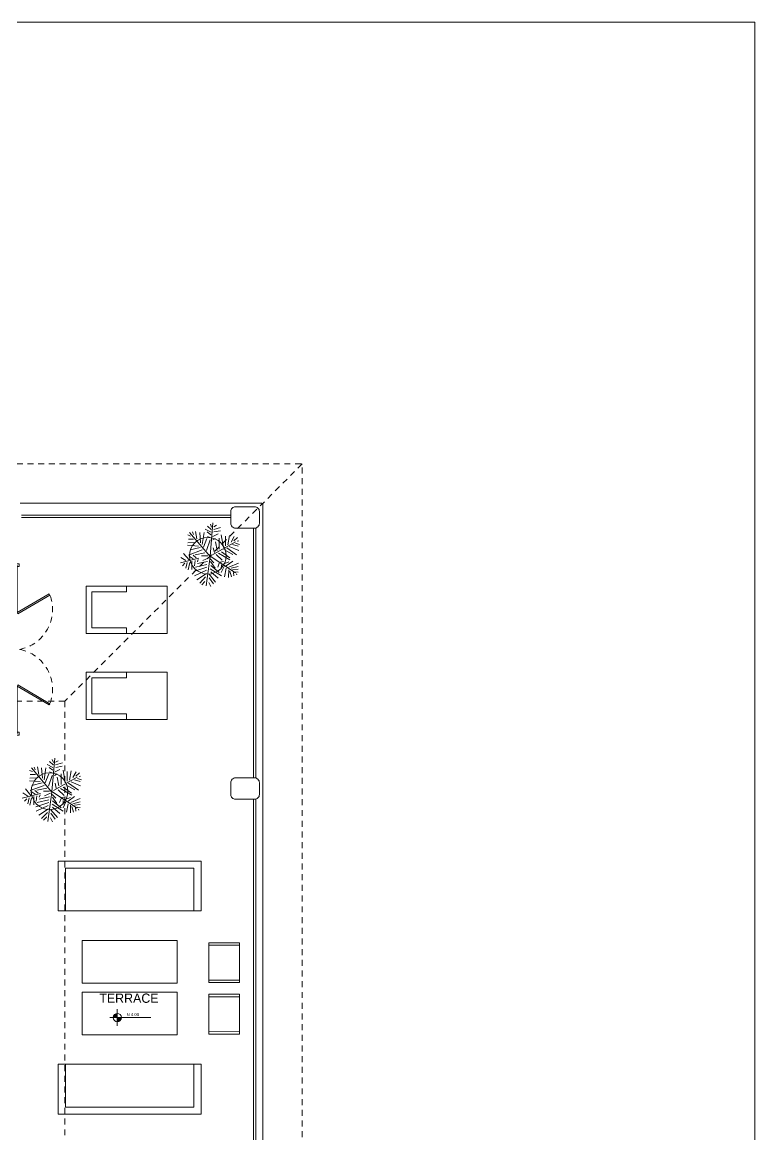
# Model space of a CAD drawing. Header units: metres. Extents: x 113 to 2416, y -346 to 476.
# Drawn here: x 229.58 to 244.97, y -211.25 to -187.87 of the extents above; entities that cross this region are included whole.
import ezdxf

# ---------------------------------------------------------------- set-up
doc = ezdxf.new("R2010")
doc.units = ezdxf.units.M
doc.linetypes.add('0', pattern=[0])
doc.linetypes.add('HIDDEN2', pattern=[0.1875, 0.125, -0.0625])
doc.layers.get('0').update_dxf_attribs({"color": 250, "linetype": '0', "lineweight": 20})
doc.layers.get('Defpoints').update_dxf_attribs({"color": 6})
for name, color, linetype, lineweight in [('01_Mobiliario', 19, 'Continuous', 0), ('A-DOOR', 35, 'Continuous', 5), ('A-WALL', 250, 'Continuous', 20), ('baños', 140, 'Continuous', 0), ('MOBILIARIOS', 252, 'Continuous', 0), ('muros bajitos', 252, 'Continuous', 5), ('piso', 253, 'Continuous', 0), ('textos', 7, 'Continuous', 0)]:
    doc.layers.add(name, color=color, linetype=linetype, lineweight=lineweight)
doc.layers.add('ARBOLES CTB', color=7, linetype='Continuous', lineweight=0, true_color=0x4f6a34, transparency=0.3)
doc.layers.add('REVESTIMIENTO EXTERIOR', color=7, linetype='Continuous', lineweight=5, true_color=0xffdebd)
doc.layers.add('Techos 1', color=7, linetype='HIDDEN2', lineweight=9, true_color=0x42391a)
doc.styles.add('ESC100-2mm', font='arial.ttf', dxfattribs={"height": 0.15})
doc.styles.get("Standard").update_dxf_attribs({"font": 'arial.ttf', "height": 0.1875})

# ---------------------------------------------------------------- blocks, each defined once
blk = doc.blocks.new('A$C309F5F81')
at = {"linetype": 'ByBlock'}
for p, q in [((0.603, 0.817), (0.499, 0.906)), ((0.614, 0.866), (0.564, 0.949)), ((0.574, 0.659), (0.649, 0.955)), ((0.657, 0.884), (0.696, 0.92)), ((0.192, 0.747), (0.145, 0.762)), ((0.549, 0.475), (0.16, 0.809)), ((0.218, 0.791), (0.198, 0.838)), ((0.268, 0.744), (0.268, 0.828)), ((0.319, 0.71), (0.323, 0.836)), ((0.377, 0.666), (0.366, 0.84)), ((0.401, 0.635), (0.441, 0.8)), ((0.441, 0.603), (0.527, 0.828)), ((0.57, 0.699), (0.525, 0.752)), ((0.582, 0.748), (0.542, 0.813)), ((0.61, 0.72), (0.699, 0.73)), ((0.624, 0.77), (0.756, 0.77)), ((0.645, 0.845), (0.738, 0.866)), ((0.645, 0.805), (0.764, 0.831)), ((0.72, 0.528), (0.791, 0.737)), ((0.767, 0.536), (0.859, 0.729)), ((0.152, 0.46), (0.103, 0.553)), ((0.263, 0.688), (0.141, 0.71)), ((0.323, 0.631), (0.158, 0.643)), ((0.351, 0.603), (0.16, 0.573)), ((0.398, 0.583), (0.257, 0.527)), ((0.488, 0.56), (0.52, 0.718)), ((0.535, 0.513), (0.535, 0.615)), ((0.57, 0.497), (0.61, 0.596)), ((0.596, 0.669), (0.631, 0.681)), ((0.626, 0.517), (0.662, 0.682)), ((0.677, 0.528), (0.717, 0.714)), ((0.823, 0.532), (0.925, 0.69)), ((0.878, 0.548), (0.977, 0.643)), ((0.953, 0.56), (1.004, 0.611)), ((0.539, 0.477), (0, 0.431)), ((0.071, 0.452), (0.024, 0.47)), ((0.067, 0.417), (0.042, 0.373)), ((0.111, 0.456), (0.057, 0.516)), ((0.111, 0.417), (0.077, 0.306)), ((0.15, 0.413), (0.132, 0.309)), ((0.197, 0.462), (0.15, 0.523)), ((0.225, 0.434), (0.182, 0.346)), ((0.243, 0.464), (0.221, 0.516)), ((0.279, 0.432), (0.254, 0.389)), ((0.452, 0.532), (0.279, 0.474)), ((0.526, 0.449), (0.307, 0.067)), ((0.448, 0.363), (0.307, 0.39)), ((0.484, 0.407), (0.405, 0.426)), ((0.513, 0.377), (0.607, 0.279)), ((0.539, 0.477), (0.811, 0.066)), ((0.549, 0.475), (1.024, 0.54)), ((0.587, 0.474), (0.649, 0.414)), ((0.63, 0.469), (0.736, 0.395)), ((0.692, 0.465), (0.803, 0.328)), ((0.744, 0.474), (0.859, 0.292)), ((0.795, 0.465), (0.898, 0.347)), ((0.835, 0.493), (0.964, 0.386)), ((0.893, 0.493), (0.988, 0.422)), ((0.968, 0.497), (1.032, 0.465)), ((0.401, 0.26), (0.197, 0.296)), ((0.358, 0.189), (0.208, 0.163)), ((0.374, 0.229), (0.216, 0.229)), ((0.426, 0.328), (0.252, 0.328)), ((0.405, 0.206), (0.52, 0.048)), ((0.433, 0.253), (0.512, 0.107)), ((0.473, 0.292), (0.57, 0.158)), ((0.492, 0.339), (0.598, 0.154)), ((0.696, 0.213), (0.624, 0.109)), ((0.64, 0.313), (0.626, 0.258)), ((0.671, 0.263), (0.635, 0.174)), ((0.652, 0.329), (0.72, 0.351)), ((0.684, 0.293), (0.749, 0.296)), ((0.71, 0.249), (0.807, 0.295)), ((0.738, 0.213), (0.874, 0.241)), ((0.315, 0.135), (0.224, 0.084)), ((0.295, 0.091), (0.24, 0.032)), ((0.299, 0.036), (0.291, 0.013)), ((0.33, 0.064), (0.351, 0)), ((0.354, 0.111), (0.381, 0.02)), ((0.386, 0.166), (0.448, 0.013)), ((0.72, 0.17), (0.653, 0.017)), ((0.738, 0.135), (0.71, 0.02)), ((0.764, 0.113), (0.753, 0.02)), ((0.764, 0.174), (0.888, 0.177)), ((0.785, 0.156), (0.874, 0.127)), ((0.793, 0.066), (0.799, 0.02)), ((0.807, 0.095), (0.86, 0.091)), ((0.825, 0.048), (0.842, 0.042))]:
    blk.add_line(p, q, dxfattribs=at)
blk = doc.blocks.new('A$C2f9b60d5')
at = {"layer": 'A-DOOR'}
for p, q in [((0, 0.101), (0.06, 0.101)), ((0, 0.101), (0, 0.001)), ((0.035, 0.001), (0, 0.001)), ((0.035, 0.061), (0.035, 0.001)), ((0.06, 0.061), (0.035, 0.061)), ((0.06, 0.061), (0.06, 0.101)), ((3.6, 0.1), (3.54, 0.1)), ((3.54, 0.06), (3.54, 0.1)), ((3.54, 0.06), (3.565, 0.06)), ((3.565, 0.06), (3.565, 0)), ((3.565, 0), (3.6, 0)), ((3.6, 0.1), (3.6, 0))]:
    blk.add_line(p, q, dxfattribs=at)
for points in [[(0.631, 0.734), (1.025, 0.06), (1.051, 0.076), (0.658, 0.749)], [(2.966, 0.734), (2.572, 0.06), (2.546, 0.075), (2.94, 0.749)], [(0.045, 0.061), (1.025, 0.06), (1.025, 0.03), (0.045, 0.03)], [(3.552, 0.06), (2.572, 0.06), (2.572, 0.03), (3.552, 0.03)]]:
    blk.add_lwpolyline(points, close=True, dxfattribs=at)
at = {"layer": 'A-DOOR', "linetype": 'HIDDEN2'}
for centre, start, end in [((0.96, -0.049), 10.7613, 110.7488), ((2.637, -0.049), 69.2325, 169.2199)]:
    blk.add_arc(centre, 0.854, start, end, dxfattribs=at)
blk = doc.blocks.new('PL BASE 2N NASAS 09')
at = {"layer": 'textos', "transparency": 33554534}
h = blk.add_hatch(color=256, dxfattribs=at)
h.dxf.hatch_style = 1
h.paths.add_polyline_path([(181.612, -15.862, 0.414214), (181.525, -15.949), (181.612, -15.949)])
h.paths.add_polyline_path([(181.698, -15.949), (181.612, -15.949), (181.612, -16.035, 0.414214)])
at = {"layer": 'A-WALL'}
for points in [[(184.498, -5.212), (184.098, -5.212, 0.414214), (183.998, -5.312), (183.998, -5.562, 0.414214), (184.098, -5.662), (184.498, -5.662, 0.414214), (184.598, -5.562), (184.598, -5.312, 0.414214)], [(184.498, -10.912), (184.098, -10.912, 0.414214), (183.998, -11.012), (183.998, -11.262, 0.414214), (184.098, -11.362), (184.498, -11.362, 0.414214), (184.598, -11.262), (184.598, -11.012, 0.414214)]]:
    blk.add_lwpolyline(points, format="xyb", close=True, dxfattribs=at)
at = {"layer": 'muros bajitos'}
for p, q in [((183.998, -5.389), (179.598, -5.389)), ((183.998, -5.437), (179.598, -5.437)), ((184.474, -5.662), (184.474, -10.912)), ((184.524, -5.658), (184.524, -10.915)), ((184.474, -11.362), (184.474, -24.762)), ((184.524, -11.358), (184.524, -24.765))]:
    blk.add_line(p, q, dxfattribs=at)
at = {"layer": 'piso'}
for p, q in [((179.568, -5.135), (184.633, -5.135)), ((184.673, -5.175), (184.673, -25.249))]:
    blk.add_line(p, q, dxfattribs=at)
blk.add_arc((184.633, -5.175), 0.04, 0, 90, dxfattribs=at)
at = {"layer": 'Techos 1'}
for p, q in [((157.448, -4.312), (185.498, -4.312)), ((185.498, -4.312), (180.508, -9.301)), ((185.498, -26.112), (185.498, -4.312))]:
    blk.add_line(p, q, dxfattribs=at)
blk.add_lwpolyline([(180.508, -9.301), (177.114, -9.301), (177.114, -21.123), (180.508, -21.123)], close=True, dxfattribs=at)
at = {"layer": 'textos'}
for p, q in [((181.612, -15.775), (181.612, -16.123)), ((181.458, -15.949), (182.319, -15.949))]:
    blk.add_line(p, q, dxfattribs=at)
blk.add_circle((181.612, -15.949), 0.0865, dxfattribs=at)
at = {"color": 1, "rotation": 270}
blk.add_blockref('A$C2f9b60d5', (179.447, -6.412), dxfattribs=at)
at = {"layer": 'baños', "linetype": 'Continuous', "flags": 8}
for tag, p in [('MODELNUMBER', (167.133, -5.631, 0)), ('TRADENAME', (167.133, -5.631, 0)), ('PRODUCT', (167.133, -5.631, 0)), ('MATERIAL', (167.133, -5.631, 0)), ('MODELNUMBER', (168.308, -5.631, 0)), ('TRADENAME', (168.308, -5.631, 0)), ('PRODUCT', (168.308, -5.631, 0)), ('MATERIAL', (168.308, -5.631, 0))]:
    blk.add_attdef(tag, p, '', height=0.0000254, rotation=180.0001, dxfattribs=at)
at = {"layer": 'baños', "linetype": 'Continuous'}
for tag, p, rotation in [('MODELNUMBER', (169.243, -19.706), 180.0001), ('TRADENAME', (169.243, -19.706), 180.0001), ('PRODUCT', (169.243, -19.706), 180.0001), ('MATERIAL', (169.243, -19.706), 180.0001), ('MODELNUMBER', (169.952, -19.706), 179.9999), ('TRADENAME', (169.952, -19.706), 179.9999), ('PRODUCT', (169.952, -19.706), 179.9999), ('MATERIAL', (169.952, -19.706), 179.9999)]:
    blk.add_attdef(tag, p, '', height=0.0000254, rotation=rotation, dxfattribs=at)
at = {"layer": 'textos', "insert": (180.154, -15.642), "char_height": 0.195, "width": 3.40488, "attachment_point": 7}
blk.add_mtext('\\pxqc;{\\fChampagne & Limousines|b0|i0|c0|p34;TERRACE }', dxfattribs=at)
at = {"layer": 'textos', "insert": (181.805, -15.853), "char_height": 0.065, "attachment_point": 1, "style": 'ESC100-2mm'}
blk.add_mtext_dynamic_manual_height_columns('{\\Ftxt|c0;N 4.00}', width=2.21694, gutter_width=0.5, heights=[0], dxfattribs=at)
blk = doc.blocks.new('PL MUEBLES 2N NASAS 09')
at = {"layer": '01_Mobiliario'}
for p, q in [((230.786, 47.305), (232.786, 47.305)), ((230.786, 47.305), (230.786, 46.405)), ((230.786, 46.405), (232.786, 46.405))]:
    blk.add_line(p, q, dxfattribs=at)
at = {"layer": 'MOBILIARIOS'}
for p, q in [((230.872, 54.838), (230.872, 55.838)), ((230.872, 55.838), (232.572, 55.838)), ((230.992, 54.958), (230.992, 55.718)), ((231.722, 55.718), (230.992, 55.718)), ((231.722, 55.838), (231.722, 55.718)), ((232.572, 55.838), (232.572, 54.838)), ((231.722, 54.958), (230.992, 54.958)), ((231.722, 54.838), (231.722, 54.958)), ((232.572, 54.838), (230.872, 54.838)), ((230.872, 53.03), (230.872, 54.03)), ((230.872, 54.03), (232.572, 54.03)), ((231.722, 54.03), (231.722, 53.91)), ((232.572, 54.03), (232.572, 53.03)), ((230.992, 53.15), (230.992, 53.91)), ((231.722, 53.91), (230.992, 53.91)), ((231.722, 53.15), (230.992, 53.15)), ((231.722, 53.03), (231.722, 53.15)), ((232.572, 53.03), (230.872, 53.03)), ((230.286, 49.008), (230.286, 50.058)), ((230.286, 50.058), (233.286, 50.058)), ((233.286, 50.058), (233.286, 49.008)), ((230.436, 49.008), (230.436, 49.908)), ((230.436, 49.908), (233.136, 49.908)), ((233.136, 49.908), (233.136, 49.008)), ((233.286, 49.008), (230.286, 49.008)), ((230.786, 48.389), (232.786, 48.389)), ((230.786, 48.389), (230.786, 47.489)), ((232.786, 47.489), (232.786, 48.389)), ((234.092, 48.291), (233.451, 48.291)), ((233.452, 48.341), (233.452, 47.511)), ((234.092, 48.341), (233.452, 48.341)), ((233.452, 48.341), (233.452, 47.511)), ((234.092, 47.506), (234.092, 48.336)), ((234.092, 47.506), (234.092, 48.336)), ((230.786, 47.489), (232.786, 47.489)), ((233.452, 47.556), (234.092, 47.556)), ((233.452, 47.506), (234.092, 47.506)), ((232.786, 46.405), (232.786, 47.305)), ((234.092, 47.257), (233.452, 47.257)), ((233.452, 47.257), (233.452, 46.427)), ((234.092, 46.421), (234.092, 47.251)), ((234.092, 47.207), (233.451, 47.207)), ((233.452, 46.472), (234.092, 46.471)), ((233.452, 46.421), (234.092, 46.421)), ((233.286, 45.787), (230.286, 45.787)), ((230.286, 45.787), (230.286, 44.737)), ((230.436, 45.787), (230.436, 44.887)), ((233.136, 44.887), (233.136, 45.787)), ((233.286, 44.737), (233.286, 45.787)), ((230.286, 44.737), (233.286, 44.737)), ((230.436, 44.887), (233.136, 44.887))]:
    blk.add_line(p, q, dxfattribs=at)
for points in [[(233.452, 48.341), (234.092, 48.341), (234.092, 47.506), (233.452, 47.506)], [(233.452, 47.257), (234.092, 47.257), (234.092, 46.421), (233.452, 46.421)]]:
    blk.add_lwpolyline(points, close=True, dxfattribs=at)
at = {"layer": 'piso'}
for centre in [(233.428, 56.474), (230.103, 51.526)]:
    blk.add_circle(centre, 0.385, dxfattribs=at)
blk.add_blockref('PL BASE 2N NASAS 09', (49.914, 62.717))
at = {"layer": 'ARBOLES CTB', "xscale": -1.298522266356366, "yscale": 1.298522266356366, "zscale": 1.298522266356366, "rotation": 90}
for p in [(234.094, 57.168), (230.77, 52.221)]:
    blk.add_blockref('A$C309F5F81', p, dxfattribs=at)

msp = doc.modelspace()

# ---------------------------------------------------------------- linework, layer by layer
at = {"layer": 'Defpoints', "lineweight": 13}
msp.add_lwpolyline([(188.675, -187.871), (244.973, -187.871), (244.973, -228.66), (188.675, -228.66)], close=True, dxfattribs=at)

# ---------------------------------------------------------------- block references
at = {"layer": 'REVESTIMIENTO EXTERIOR', "color": 30, "true_color": 0xf8991e}
msp.add_blockref('PL MUEBLES 2N NASAS 09', (0.05, -255.557), dxfattribs=at)

doc.saveas('drawing.dxf')
